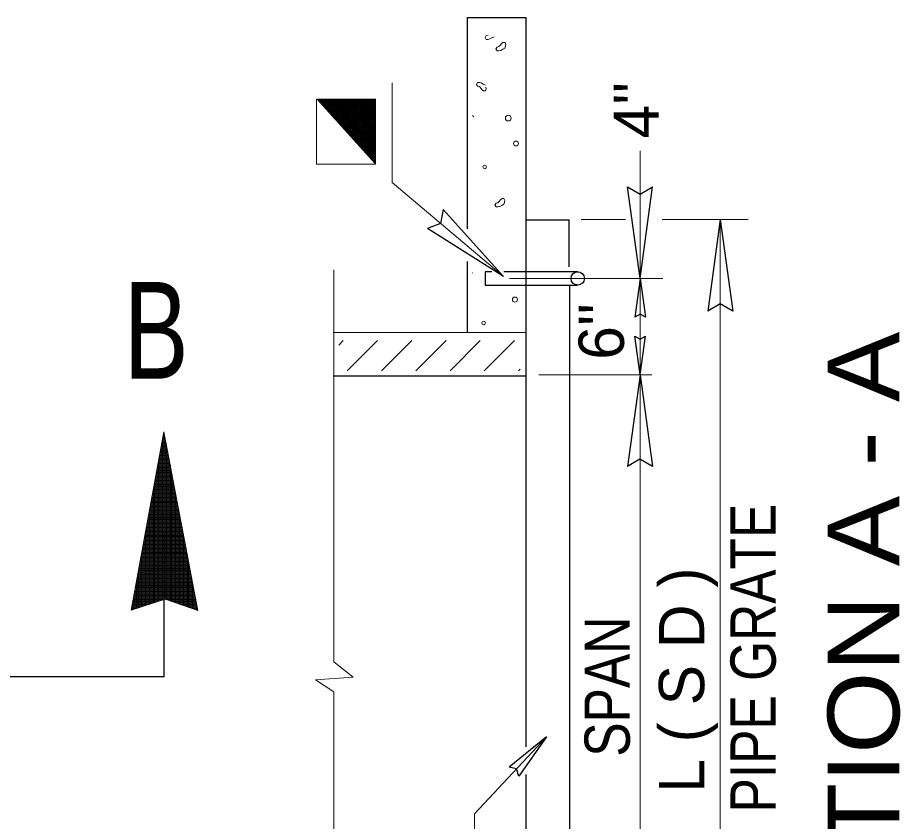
# Model space of a CAD drawing. Extents: x -1677 to -38, y -361 to 186.
# Drawn here: x -1526.56 to -1506.05, y -279.44 to -260.76 of the extents above; entities that cross this region are included whole.
import ezdxf

# ---------------------------------------------------------------- set-up
doc = ezdxf.new("R2010")
doc.units = 0
doc.header["$LTSCALE"] = 0.5
doc.layers.add('1', color=7, linetype='Continuous', lineweight=25)
doc.layers.add('15', color=7, linetype='Continuous', lineweight=13)

msp = doc.modelspace()

# ---------------------------------------------------------------- linework, layer by layer
at = {"layer": '1'}
for p, q in [((-1516.1066, -260.7582), (-1514.7562, -260.7582)), ((-1516.1066, -265.6709), (-1516.1066, -260.7582)), ((-1514.7431, -277.7112), (-1514.7431, -260.7582)), ((-1518.2531, -264.1505), (-1519.6057, -262.6537)), ((-1518.256, -263.9759), (-1519.5702, -262.6613)), ((-1519.5514, -262.6613), (-1519.5681, -262.6776)), ((-1519.5112, -262.6613), (-1519.5491, -262.6984)), ((-1518.256, -263.9362), (-1519.5302, -262.6613)), ((-1519.4718, -262.6613), (-1519.5297, -262.7199)), ((-1519.4322, -262.6613), (-1519.5112, -262.7407)), ((-1519.3924, -262.6613), (-1519.492, -262.7613)), ((-1518.256, -263.8962), (-1519.491, -262.6613)), ((-1519.3528, -262.6613), (-1519.4735, -262.7822)), ((-1519.3132, -262.6613), (-1519.4541, -262.803)), ((-1518.2558, -263.8572), (-1519.4516, -262.6613)), ((-1519.2732, -262.6613), (-1519.4356, -262.8237)), ((-1519.2331, -262.6613), (-1519.4164, -262.8449)), ((-1518.2558, -263.817), (-1519.411, -262.6613)), ((-1519.1933, -262.6613), (-1519.3972, -262.8655)), ((-1519.1535, -262.6613), (-1519.3789, -262.887)), ((-1518.2556, -263.7778), (-1519.3714, -262.6613)), ((-1519.1141, -262.6613), (-1519.3597, -262.9074)), ((-1519.0741, -262.6613), (-1519.3407, -262.9276)), ((-1518.2556, -263.7376), (-1519.3318, -262.6613)), ((-1519.0348, -262.6613), (-1519.3216, -262.9493)), ((-1518.9947, -262.6613), (-1519.3031, -262.9705)), ((-1518.2556, -263.6987), (-1519.2922, -262.6613)), ((-1518.9547, -262.6613), (-1519.2845, -262.9903)), ((-1518.9153, -262.6613), (-1519.2648, -263.012)), ((-1518.2556, -263.6591), (-1519.2524, -262.6613)), ((-1518.8753, -262.6613), (-1519.2458, -263.0322)), ((-1518.8356, -262.6613), (-1519.2268, -263.0528)), ((-1518.2556, -263.6188), (-1519.2123, -262.6613)), ((-1518.796, -262.6613), (-1519.2085, -263.0738)), ((-1518.756, -262.6613), (-1519.1889, -263.0947)), ((-1518.2556, -263.5793), (-1519.1727, -262.6613)), ((-1518.7164, -262.6613), (-1519.1702, -263.1157)), ((-1518.6757, -262.6613), (-1519.1512, -263.1366)), ((-1518.2556, -263.5392), (-1519.1331, -262.6613)), ((-1518.6364, -262.6613), (-1519.1322, -263.1574)), ((-1518.597, -262.6613), (-1519.1132, -263.1784)), ((-1518.5572, -262.6613), (-1519.0947, -263.1991)), ((-1518.2552, -263.4997), (-1519.0927, -262.6613)), ((-1518.5172, -262.6613), (-1519.0756, -263.2195)), ((-1518.4774, -262.6613), (-1519.0566, -263.2413)), ((-1518.2552, -263.4603), (-1519.0537, -262.6613)), ((-1518.4378, -262.6613), (-1519.0377, -263.2616)), ((-1518.3978, -262.6613), (-1519.0191, -263.2824)), ((-1518.2543, -263.4207), (-1519.0132, -262.6613)), ((-1518.3581, -262.6613), (-1518.9997, -263.3038)), ((-1518.3185, -262.6613), (-1518.9807, -263.3241)), ((-1518.2543, -263.3809), (-1518.9737, -262.6613)), ((-1518.2791, -262.6613), (-1518.9623, -263.3459)), ((-1518.252, -262.6749), (-1518.9433, -263.3662)), ((-1518.2543, -263.3413), (-1518.9339, -262.6613)), ((-1518.2543, -263.3022), (-1518.8939, -262.6613)), ((-1518.2543, -263.2622), (-1518.8545, -262.6613)), ((-1518.2539, -263.2228), (-1518.8143, -262.6613)), ((-1518.2539, -263.1828), (-1518.7745, -262.6613)), ((-1518.2535, -263.143), (-1518.7349, -262.6613)), ((-1518.2535, -263.103), (-1518.6952, -262.6613)), ((-1518.2535, -263.0637), (-1518.6556, -262.6613)), ((-1518.2535, -263.0238), (-1518.6157, -262.6613)), ((-1518.2535, -262.9845), (-1518.5762, -262.6613)), ((-1518.2531, -262.9445), (-1518.5362, -262.6613)), ((-1518.2531, -262.9051), (-1518.4964, -262.6613)), ((-1518.2531, -262.8655), (-1518.4564, -262.6613)), ((-1518.2531, -262.8262), (-1518.4174, -262.6613)), ((-1518.2531, -262.7866), (-1518.3773, -262.6613)), ((-1518.2531, -262.7462), (-1518.3374, -262.6613)), ((-1518.252, -262.7066), (-1518.2978, -262.6613)), ((-1518.252, -262.6672), (-1518.2574, -262.6613)), ((-1518.2531, -262.7153), (-1518.9239, -263.3866)), ((-1518.2531, -262.7549), (-1518.9057, -263.408)), ((-1518.2531, -262.7942), (-1518.8866, -263.4282)), ((-1518.2531, -262.8347), (-1518.8673, -263.4495)), ((-1518.2531, -262.8747), (-1518.8483, -263.4703)), ((-1518.2572, -264.0159), (-1519.3102, -262.9613)), ((-1518.2531, -262.9145), (-1518.8295, -263.4912)), ((-1518.2531, -262.9547), (-1518.8112, -263.5126)), ((-1518.2535, -262.9941), (-1518.7918, -263.5324)), ((-1518.2535, -263.0338), (-1518.7724, -263.5537)), ((-1518.2535, -263.0738), (-1518.7543, -263.5747)), ((-1518.2535, -263.1142), (-1518.7349, -263.5953)), ((-1518.2535, -263.1541), (-1518.7162, -263.6166)), ((-1518.2539, -263.1943), (-1518.6968, -263.6374)), ((-1518.2539, -263.2341), (-1518.6782, -263.658)), ((-1518.2543, -263.2734), (-1518.6593, -263.6784)), ((-1518.2572, -264.0549), (-1518.9193, -263.392)), ((-1518.2543, -263.313), (-1518.6403, -263.6995)), ((-1518.2543, -263.3533), (-1518.6216, -263.7205)), ((-1518.2543, -263.3932), (-1518.6027, -263.7417)), ((-1518.2543, -263.4326), (-1518.5839, -263.7624)), ((-1518.2552, -263.4734), (-1518.5649, -263.7833)), ((-1518.2552, -263.5132), (-1518.546, -263.8038)), ((-1518.2556, -263.5528), (-1518.5268, -263.8251)), ((-1518.2556, -263.5928), (-1518.5082, -263.8459)), ((-1518.2556, -263.633), (-1518.4889, -263.8666)), ((-1518.2556, -263.6726), (-1518.4699, -263.8876)), ((-1518.2556, -263.7126), (-1518.4512, -263.9078)), ((-1518.2572, -264.0947), (-1518.5291, -263.8228)), ((-1518.2556, -263.7526), (-1518.4327, -263.9291)), ((-1518.2556, -263.792), (-1518.4133, -263.9501)), ((-1518.2558, -263.8324), (-1518.3945, -263.9709)), ((-1518.2558, -263.872), (-1518.3757, -263.9917)), ((-1518.256, -263.9117), (-1518.357, -264.0126)), ((-1518.256, -263.952), (-1518.3378, -264.0328)), ((-1518.2572, -263.9922), (-1518.3189, -264.0534)), ((-1518.2572, -264.0316), (-1518.3003, -264.0749)), ((-1518.2572, -264.0718), (-1518.281, -264.0962)), ((-1518.2572, -264.1113), (-1518.2622, -264.1167)), ((-1512.1003, -266.823), (-1512.3928, -264.6943)), ((-1512.1003, -266.823), (-1511.8078, -264.6943)), ((-1515.2727, -266.7717), (-1516.6714, -265.2216)), ((-1514.7431, -265.4572), (-1513.7437, -265.4572)), ((-1513.7437, -266.5472), (-1513.7437, -265.4572)), ((-1510.2364, -265.4491), (-1510.5289, -267.5778)), ((-1510.2364, -265.4491), (-1509.9439, -267.5778)), ((-1515.2727, -266.7717), (-1517.0381, -265.6563)), ((-1516.1066, -268.0753), (-1516.1066, -266.4278)), ((-1513.5432, -266.6666), (-1515.2624, -266.6666)), ((-1513.7306, -284.2717), (-1513.7306, -266.9741)), ((-1512.1003, -266.823), (-1512.2238, -267.7197)), ((-1512.1003, -266.823), (-1511.9768, -267.7197)), ((-1512.1003, -269.0603), (-1512.2233, -268.1637)), ((-1512.1003, -269.0603), (-1511.9768, -268.1637)), ((-1514.9239, -268.9641), (-1514.8874, -268.9282)), ((-1519.2285, -269.0878), (-1514.7562, -269.0878)), ((-1512.1003, -269.0603), (-1512.3928, -271.1891)), ((-1512.1003, -269.0603), (-1511.8078, -271.1891)), ((-1523.1564, -276.077), (-1523.1564, -272.7108)), ((-1523.1564, -276.077), (-1530.5039, -276.077)), ((-1514.2732, -277.4717), (-1515.1437, -278.1788)), ((-1514.2732, -277.4717), (-1514.9206, -278.3874)), ((-1514.7431, -291.2341), (-1514.7431, -278.3483))]:
    msp.add_line(p, q, dxfattribs=at)
at = {"layer": '1', "lineweight": 13}
for p, q in [((-1517.8624, -264.5897), (-1517.8624, -262.2709)), ((-1515.2707, -266.7716), (-1517.8624, -264.5897)), ((-1513.4666, -265.4491), (-1512.4356, -265.4491)), ((-1511.5894, -265.4491), (-1509.5914, -265.4491)), ((-1510.2364, -287.2662), (-1510.2364, -265.4491)), ((-1519.2153, -275.7353), (-1519.2153, -266.6195)), ((-1515.9968, -266.6987), (-1515.9995, -266.688)), ((-1515.1339, -266.823), (-1511.5735, -266.823)), ((-1519.2285, -268.0753), (-1514.7562, -268.0753)), ((-1519.1006, -268.3678), (-1518.9947, -268.2616)), ((-1518.9014, -268.9641), (-1518.1991, -268.2616)), ((-1518.1057, -268.9641), (-1517.4028, -268.2616)), ((-1517.3106, -268.9641), (-1516.6077, -268.2616)), ((-1516.5145, -268.9641), (-1515.812, -268.2616)), ((-1515.7197, -268.9641), (-1515.0168, -268.2616)), ((-1514.4491, -269.0603), (-1511.827, -269.0603)), ((-1519.2153, -285.5512), (-1519.2153, -276.433))]:
    msp.add_line(p, q, dxfattribs=at)
for points in [[(-1515.4902, -261.2013), (-1515.5432, -261.2278), (-1515.5877, -261.2537), (-1515.631, -261.2632), (-1515.6749, -261.2632), (-1515.7007, -261.2184), (-1515.6749, -261.1751), (-1515.631, -261.1662), (-1515.6299, -261.1641)], [(-1515.2382, -261.467), (-1515.2918, -261.4932), (-1515.3349, -261.5201), (-1515.3789, -261.5287), (-1515.4224, -261.5287), (-1515.4489, -261.4851), (-1515.4224, -261.4409), (-1515.3789, -261.4322), (-1515.3439, -261.397), (-1515.3173, -261.362), (-1515.2822, -261.3353), (-1515.2382, -261.3353), (-1515.2206, -261.3793), (-1515.2295, -261.4234)], [(-1515.2291, -261.4247), (-1515.2395, -261.4659), (-1515.2406, -261.4678)], [(-1515.6923, -262.3272), (-1515.7445, -262.3013), (-1515.7881, -262.2742), (-1515.8322, -262.2662), (-1515.8757, -262.2662), (-1515.9024, -262.3099), (-1515.8757, -262.3538), (-1515.8322, -262.3622), (-1515.7974, -262.3976), (-1515.7712, -262.433), (-1515.7358, -262.4588), (-1515.6923, -262.4588), (-1515.6745, -262.4149), (-1515.6831, -262.3707)], [(-1515.9723, -263.0709), (-1515.9832, -263.0297), (-1515.9841, -263.0288)], [(-1512.1003, -286.3001), (-1512.1003, -283.0705), (-1512.1003, -269.0603), (-1512.1003, -266.823), (-1512.1003, -265.4491), (-1512.1003, -263.8527)], [(-1515.2628, -265.0955), (-1515.3156, -265.1217), (-1515.3589, -265.1478), (-1515.4028, -265.1567), (-1515.447, -265.1567), (-1515.4731, -265.1128), (-1515.447, -265.0688), (-1515.4028, -265.0601), (-1515.3678, -265.0247), (-1515.3418, -264.9897), (-1515.3064, -264.9638), (-1515.2628, -264.9638), (-1515.2452, -265.0078), (-1515.2537, -265.0512)], [(-1515.2531, -265.0528), (-1515.2635, -265.0941), (-1515.2649, -265.0955)], [(-1519.2153, -276.433), (-1519.6418, -276.1483), (-1518.7627, -276.0897), (-1519.2153, -275.7353)], [(-1515.947, -281.5349), (-1515.947, -279.262), (-1514.2727, -277.4722)]]:
    msp.add_lwpolyline(points, dxfattribs=at)
msp.add_lwpolyline([(-1518.2489, -264.1641), (-1518.2489, -262.6495), (-1519.6203, -262.6495), (-1519.6203, -264.1641)], close=True, dxfattribs=at)
at = {"layer": '1'}
msp.add_lwpolyline([(-1518.2572, -264.1222), (-1519.582, -262.6613), (-1518.252, -262.6613)], close=True, dxfattribs=at)
for points in [[(-1512.3928, -264.6943), (-1512.0973, -264.8589), (-1511.8078, -264.6943)], [(-1516.6714, -265.2216), (-1516.7343, -265.5441), (-1517.0381, -265.6563)], [(-1515.5412, -266.6666), (-1515.7024, -266.6666), (-1515.7024, -266.9741), (-1513.561, -266.9741)], [(-1509.9439, -267.5778), (-1510.2394, -267.4132), (-1510.5289, -267.5778)], [(-1511.9768, -267.7197), (-1512.1013, -267.6511), (-1512.2238, -267.7197)], [(-1512.2233, -268.1637), (-1512.0989, -268.2328), (-1511.9768, -268.1637)], [(-1511.8078, -271.1891), (-1512.1033, -271.0244), (-1512.3928, -271.1891)], [(-1514.9206, -278.3874), (-1514.9745, -278.2195), (-1515.1437, -278.1788)]]:
    msp.add_lwpolyline(points, dxfattribs=at)
at = {"layer": '1', "lineweight": 13}
for centre, radius in [((-1515.161, -263.0926), 0.0673), ((-1514.983, -263.6837), 0.058), ((-1515.7105, -264.2266), 0.0422), ((-1515.0072, -267.3117), 0.058)]:
    msp.add_circle(centre, radius, dxfattribs=at)
at = {"layer": '1'}
msp.add_circle((-1513.5494, -266.8204), 0.1543, dxfattribs=at)
at = {"layer": '1', "lineweight": 13}
msp.add_arc((-1515.7346, -267.8545), 0.0422, 274.15674, 265.84326, dxfattribs=at)
at = {"layer": '15'}
for p, q in [((-1523.172, -270.453), (-1523.1477, -270.453)), ((-1523.1662, -270.4226), (-1523.1535, -270.4226)), ((-1523.1645, -274.2828), (-1523.1645, -270.4141)), ((-1523.1603, -270.3918), (-1523.1599, -270.3918)), ((-1523.2106, -270.6655), (-1523.1078, -270.6655)), ((-1523.2052, -270.6351), (-1523.1131, -270.6351)), ((-1523.1995, -270.6049), (-1523.1189, -270.6049)), ((-1523.1949, -274.293), (-1523.1949, -270.5801)), ((-1523.1941, -270.5741), (-1523.1247, -270.5741)), ((-1523.1889, -270.5442), (-1523.1302, -270.5442)), ((-1523.1824, -270.5138), (-1523.1366, -270.5138)), ((-1523.1772, -270.4832), (-1523.1422, -270.4832)), ((-1523.1341, -274.273), (-1523.1341, -270.5234)), ((-1523.1035, -274.2841), (-1523.1035, -270.6834)), ((-1523.2497, -270.8778), (-1523.067, -270.8778)), ((-1523.2443, -270.8474), (-1523.0731, -270.8474)), ((-1523.2389, -270.8174), (-1523.0785, -270.8174)), ((-1523.2328, -270.7867), (-1523.0845, -270.7867)), ((-1523.227, -270.7568), (-1523.0903, -270.7568)), ((-1523.2258, -274.303), (-1523.2258, -270.7466)), ((-1523.222, -270.7263), (-1523.0957, -270.7263)), ((-1523.2162, -270.6959), (-1523.102, -270.6959)), ((-1523.0735, -274.2942), (-1523.0735, -270.8441)), ((-1523.2881, -271.0909), (-1523.027, -271.0909)), ((-1523.286, -274.3226), (-1523.286, -271.0778)), ((-1523.2835, -271.0601), (-1523.0327, -271.0601)), ((-1523.2768, -271.0301), (-1523.0387, -271.0301)), ((-1523.2716, -270.9993), (-1523.0439, -270.9993)), ((-1523.2662, -270.9688), (-1523.0502, -270.9688)), ((-1523.2603, -270.9388), (-1523.0557, -270.9388)), ((-1523.2558, -274.3124), (-1523.2558, -270.9124)), ((-1523.2549, -270.9083), (-1523.0612, -270.9083)), ((-1523.0431, -274.3047), (-1523.0431, -271.0041)), ((-1523.3214, -271.273), (-1522.9916, -271.273)), ((-1523.3164, -271.2428), (-1522.9978, -271.2428)), ((-1523.3164, -274.3326), (-1523.3164, -271.2437)), ((-1523.311, -271.212), (-1523.0035, -271.212)), ((-1523.3053, -271.1822), (-1523.0102, -271.1822)), ((-1523.2995, -271.1516), (-1523.0153, -271.1516)), ((-1523.2941, -271.1205), (-1523.0207, -271.1205)), ((-1523.0122, -274.3149), (-1523.0122, -271.1638)), ((-1523.3612, -271.4857), (-1522.952, -271.4857)), ((-1523.3552, -271.4553), (-1522.9578, -271.4553)), ((-1523.3495, -271.4251), (-1522.9631, -271.4251)), ((-1523.3473, -274.3433), (-1523.3473, -271.4092)), ((-1523.3441, -271.3942), (-1522.9695, -271.3942)), ((-1523.3387, -271.3638), (-1522.9745, -271.3638)), ((-1523.3332, -271.3334), (-1522.9806, -271.3334)), ((-1523.3274, -271.3034), (-1522.9866, -271.3034)), ((-1522.9823, -274.3249), (-1522.9823, -271.3237)), ((-1522.952, -274.3363), (-1522.952, -271.4841)), ((-1523.3999, -271.698), (-1522.9114, -271.698)), ((-1523.3945, -271.6676), (-1522.9174, -271.6676)), ((-1523.3889, -271.6376), (-1522.9222, -271.6376)), ((-1523.3835, -271.6067), (-1522.9287, -271.6067)), ((-1523.3778, -271.5763), (-1522.9341, -271.5763)), ((-1523.3773, -274.3528), (-1523.3773, -271.5757)), ((-1523.3724, -271.5462), (-1522.9402, -271.5462)), ((-1523.3662, -271.5162), (-1522.946, -271.5162)), ((-1522.9216, -274.3466), (-1522.9216, -271.6438)), ((-1523.4389, -271.9109), (-1522.871, -271.9109)), ((-1523.4378, -274.3726), (-1523.4378, -271.9072)), ((-1523.4333, -271.8801), (-1522.8773, -271.8801)), ((-1523.4274, -271.8501), (-1522.882, -271.8501)), ((-1523.422, -271.8195), (-1522.8887, -271.8195)), ((-1523.4164, -271.7891), (-1522.8939, -271.7891)), ((-1523.4114, -271.7582), (-1522.9003, -271.7582)), ((-1523.4077, -274.363), (-1523.4077, -271.7413)), ((-1523.4052, -271.7283), (-1522.906, -271.7283)), ((-1522.8908, -274.3574), (-1522.8908, -271.8038)), ((-1523.4727, -272.0928), (-1522.8364, -272.0928)), ((-1523.4682, -274.3828), (-1523.4682, -272.073)), ((-1523.467, -272.0624), (-1522.8427, -272.0624)), ((-1523.4607, -272.032), (-1522.8483, -272.032)), ((-1523.4557, -272.0018), (-1522.8537, -272.0018)), ((-1523.4497, -271.9717), (-1522.8602, -271.9717)), ((-1523.4439, -271.9409), (-1522.8656, -271.9409)), ((-1522.8612, -274.3667), (-1522.8612, -271.9634)), ((-1523.5112, -272.3057), (-1522.796, -272.3057)), ((-1523.5052, -272.2755), (-1522.802, -272.2755)), ((-1523.4995, -272.2447), (-1522.8077, -272.2447)), ((-1523.4987, -274.3932), (-1523.4987, -272.2397)), ((-1523.4943, -272.2142), (-1522.8135, -272.2142)), ((-1523.4893, -272.1842), (-1522.8193, -272.1842)), ((-1523.4835, -272.1538), (-1522.8245, -272.1538)), ((-1523.4781, -272.1237), (-1522.8312, -272.1237)), ((-1522.8302, -274.3791), (-1522.8302, -272.1241)), ((-1522.7997, -274.3887), (-1522.7997, -272.2845)), ((-1523.5502, -272.5184), (-1522.7562, -272.5184)), ((-1523.5443, -272.4876), (-1522.7616, -272.4876)), ((-1523.5389, -272.457), (-1522.7672, -272.457)), ((-1523.5332, -272.427), (-1522.7731, -272.427)), ((-1523.5291, -274.4034), (-1523.5291, -272.4047)), ((-1523.5281, -272.3962), (-1522.7789, -272.3962)), ((-1523.5222, -272.3662), (-1522.7852, -272.3662)), ((-1523.5168, -272.3362), (-1522.7903, -272.3362)), ((-1522.7693, -274.3988), (-1522.7693, -272.4443)), ((-1523.5897, -274.4232), (-1523.5897, -272.7367)), ((-1523.5889, -272.7308), (-1522.7153, -272.7308)), ((-1523.5839, -272.7003), (-1522.7216, -272.7003)), ((-1523.5781, -272.6699), (-1522.7268, -272.6699)), ((-1523.5722, -272.6395), (-1522.7328, -272.6395)), ((-1523.567, -272.6092), (-1522.7385, -272.6092)), ((-1523.5612, -272.5793), (-1522.7439, -272.5793)), ((-1523.5595, -274.4128), (-1523.5595, -272.5713)), ((-1523.5552, -272.5488), (-1522.7502, -272.5488)), ((-1522.7389, -274.4091), (-1522.7389, -272.6051)), ((-1523.6227, -272.9133), (-1522.681, -272.9133)), ((-1523.6202, -274.4326), (-1523.6202, -272.9017)), ((-1523.6164, -272.8826), (-1522.687, -272.8826)), ((-1523.6114, -272.8522), (-1522.6928, -272.8522)), ((-1523.6057, -272.8222), (-1522.6981, -272.8222)), ((-1523.5999, -272.7917), (-1522.7039, -272.7917)), ((-1523.5945, -272.7613), (-1522.7097, -272.7613)), ((-1522.7089, -274.4199), (-1522.7089, -272.7649)), ((-1522.6782, -274.4303), (-1522.6782, -272.9242)), ((-1523.6614, -273.1262), (-1522.6408, -273.1262)), ((-1523.6552, -273.0951), (-1522.6457, -273.0951)), ((-1523.6502, -274.443), (-1523.6502, -273.0687)), ((-1523.6498, -273.0649), (-1522.6522, -273.0649)), ((-1523.6447, -273.0349), (-1522.6578, -273.0349)), ((-1523.6391, -273.0045), (-1522.6637, -273.0045)), ((-1523.6332, -272.9741), (-1522.6698, -272.9741)), ((-1523.6282, -272.9432), (-1522.6747, -272.9432)), ((-1522.6482, -274.4412), (-1522.6482, -273.0847)), ((-1523.7002, -273.3383), (-1522.6006, -273.3383)), ((-1523.6945, -273.3078), (-1522.606, -273.3078)), ((-1523.6889, -273.277), (-1522.6118, -273.277)), ((-1523.6833, -273.247), (-1522.6178, -273.247)), ((-1523.681, -274.4541), (-1523.681, -273.2345)), ((-1523.6782, -273.217), (-1522.6232, -273.217)), ((-1523.672, -273.1868), (-1522.6289, -273.1868)), ((-1523.6666, -273.1563), (-1522.6352, -273.1563)), ((-1522.6178, -274.4516), (-1522.6178, -273.2449)), ((-1523.7393, -273.5512), (-1522.5602, -273.5512)), ((-1523.7339, -273.5207), (-1522.5657, -273.5207)), ((-1523.7274, -273.4901), (-1522.5714, -273.4901)), ((-1523.7227, -273.4603), (-1522.5773, -273.4603)), ((-1523.7168, -273.4292), (-1522.5831, -273.4292)), ((-1523.7114, -273.3987), (-1522.5891, -273.3987)), ((-1523.7114, -274.463), (-1523.7114, -273.4003)), ((-1523.7057, -273.3687), (-1522.5945, -273.3687)), ((-1522.5878, -274.4617), (-1522.5878, -273.4049)), ((-1523.7728, -273.733), (-1522.5253, -273.733)), ((-1523.772, -274.4828), (-1523.772, -273.7317)), ((-1523.767, -273.703), (-1522.531, -273.703)), ((-1523.7612, -273.6726), (-1522.5377, -273.6726)), ((-1523.7562, -273.6424), (-1522.5427, -273.6424)), ((-1523.7502, -273.6116), (-1522.5483, -273.6116)), ((-1523.7441, -273.5816), (-1522.5545, -273.5816)), ((-1523.7416, -274.4734), (-1523.7416, -273.5659)), ((-1522.557, -274.4734), (-1522.557, -273.5655)), ((-1522.527, -274.4828), (-1522.527, -273.7251)), ((-1523.8122, -273.9462), (-1522.4852, -273.9462)), ((-1523.8057, -273.9158), (-1522.4906, -273.9158)), ((-1523.8024, -274.4937), (-1523.8024, -273.8974)), ((-1523.8003, -273.8855), (-1522.4964, -273.8855)), ((-1523.7948, -273.8549), (-1522.5023, -273.8549)), ((-1523.7893, -273.8238), (-1522.5085, -273.8238)), ((-1523.7835, -273.7942), (-1522.5141, -273.7942)), ((-1523.7781, -273.7634), (-1522.5199, -273.7634)), ((-1522.4964, -274.4937), (-1522.4964, -273.8855)), ((-1523.8506, -274.1583), (-1522.4447, -274.1583)), ((-1523.8456, -274.128), (-1522.4503, -274.128)), ((-1523.8389, -274.0976), (-1522.4566, -274.0976)), ((-1523.8337, -274.0672), (-1522.4618, -274.0672)), ((-1523.8324, -274.5034), (-1523.8324, -274.0643)), ((-1523.8287, -274.0372), (-1522.4677, -274.0372)), ((-1523.8222, -274.0068), (-1522.4735, -274.0068)), ((-1523.8168, -273.9763), (-1522.4787, -273.9763)), ((-1522.4664, -274.5038), (-1522.4664, -274.0457)), ((-1523.8893, -274.3709), (-1523.432, -274.3709)), ((-1523.8839, -274.3409), (-1523.3402, -274.3409)), ((-1523.8781, -274.3105), (-1523.2482, -274.3105)), ((-1523.8727, -274.2799), (-1523.1564, -274.2799)), ((-1523.8674, -274.2495), (-1522.4274, -274.2495)), ((-1523.8628, -274.5132), (-1523.8628, -274.2292)), ((-1523.8618, -274.2195), (-1522.4328, -274.2195)), ((-1523.8557, -274.1887), (-1522.4389, -274.1887)), ((-1523.1149, -274.2799), (-1522.4216, -274.2799)), ((-1523.027, -274.3105), (-1522.4157, -274.3105)), ((-1522.9391, -274.3409), (-1522.4102, -274.3409)), ((-1522.8514, -274.3709), (-1522.4043, -274.3709)), ((-1522.4352, -274.5143), (-1522.4352, -274.2055)), ((-1522.4056, -274.5251), (-1522.4056, -274.3651)), ((-1523.9168, -274.5228), (-1523.8914, -274.5228)), ((-1523.9114, -274.4924), (-1523.8003, -274.4924)), ((-1523.9064, -274.4624), (-1523.7078, -274.4624)), ((-1523.9003, -274.432), (-1523.6164, -274.432)), ((-1523.8952, -274.4013), (-1523.5237, -274.4013)), ((-1523.8932, -274.5237), (-1523.8932, -274.3955)), ((-1522.7637, -274.4013), (-1522.3985, -274.4013)), ((-1522.676, -274.432), (-1522.3931, -274.432)), ((-1522.5878, -274.4624), (-1522.387, -274.4624)), ((-1522.4993, -274.4924), (-1522.3812, -274.4924)), ((-1522.4116, -274.5228), (-1522.3756, -274.5228)), ((-1522.3747, -274.5351), (-1522.3747, -274.5255))]:
    msp.add_line(p, q, dxfattribs=at)
msp.add_lwpolyline([(-1522.3727, -274.5363), (-1523.1603, -270.3884), (-1523.9195, -274.5326), (-1523.1349, -274.2724)], close=True, dxfattribs=at)

# ---------------------------------------------------------------- texts
at = {"layer": '1'}
for s, p in [("4''", (-1511.6648, -263.5677)), ("6''", (-1512.4758, -268.7109)), ('L ( S D )', (-1510.6103, -278.7758))]:
    msp.add_text(s, height=1.052, rotation=90, dxfattribs=at).set_placement(p)
at = {"layer": '1', "width": 0.75}
msp.add_text('B', height=2.25, dxfattribs=at).set_placement((-1524.0939, -269.1508))
at = {"layer": '1'}
for s, height, width, p in [('SECTION A - A', 1.667, 1.1, (-1506.0773, -285.0892)), ('PIPE GRATE', 1.052, 0.85, (-1508.9482, -279.2334)), ('SPAN', 1.052, 0.85, (-1512.3393, -277.9372))]:
    msp.add_text(s, height=height, rotation=90, dxfattribs=dict(at, width=width)).set_placement(p)

doc.saveas('drawing.dxf')
